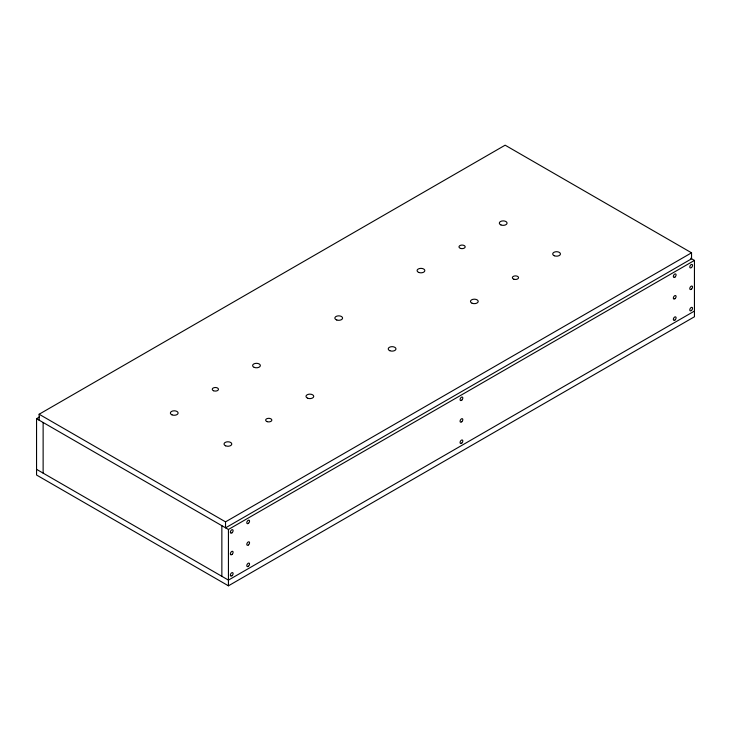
<?xml version="1.0" encoding="UTF-8"?>
<svg xmlns="http://www.w3.org/2000/svg" width="731" height="731" viewBox="0 0 731 731"><rect width="100%" height="100%" fill="white"/><g stroke="black" fill="none" stroke-linecap="round" stroke-linejoin="round"><path stroke-width="1.1" d="M39.127 420.252L39.127 414.239L505.139 145.186L691.544 252.807L691.544 258.82L225.532 527.873L225.532 521.861L691.544 252.807M690.694 258.244L694.45 260.419L694.45 316.761L228.438 585.814L36.55 475.022L36.55 418.68L39.511 416.972M36.55 418.68L228.438 529.472L694.45 260.419M694.45 311.068L228.438 580.112L36.55 469.329M39.127 414.239L225.532 521.861M228.438 529.472L228.438 585.814M221.858 525.671L221.858 576.311M43.129 422.481L43.129 473.131M461.8 400.122A1.937 1.115 -60 0 0 462.412 397.116A1.937 1.115 -60 0 0 460.119 399.153A1.937 1.115 -60 0 0 461.8 400.122M461.8 443.059A1.937 1.115 -60 0 0 462.412 440.053A1.937 1.115 -60 0 0 460.119 442.091A1.937 1.115 -60 0 0 461.8 443.059M461.8 421.75A1.937 1.115 -60 0 0 462.412 418.753A1.937 1.115 -60 0 0 460.119 420.782A1.937 1.115 -60 0 0 461.8 421.75M232.083 554.381A1.937 1.115 -60 0 0 232.696 551.375A1.937 1.115 -60 0 0 230.402 553.413A1.937 1.115 -60 0 0 232.083 554.381M232.083 575.681A1.937 1.115 -60 0 0 232.696 572.684A1.937 1.115 -60 0 0 230.402 574.712A1.937 1.115 -60 0 0 232.083 575.681M232.083 532.753A1.937 1.115 -60 0 0 232.696 529.747A1.937 1.115 -60 0 0 230.402 531.775A1.937 1.115 -60 0 0 232.083 532.753M248.531 544.887A1.937 1.115 -60 0 0 249.143 541.881A1.937 1.115 -60 0 0 246.85 543.919A1.937 1.115 -60 0 0 248.531 544.887M248.531 566.187A1.937 1.115 -60 0 0 249.143 563.19A1.937 1.115 -60 0 0 246.85 565.218A1.937 1.115 -60 0 0 248.531 566.187M248.531 523.25A1.937 1.115 -60 0 0 249.143 520.253A1.937 1.115 -60 0 0 246.85 522.281A1.937 1.115 -60 0 0 248.531 523.25M691.517 289.129A1.937 1.115 -60 0 0 692.129 286.123A1.937 1.115 -60 0 0 689.836 288.16A1.937 1.115 -60 0 0 691.517 289.129M691.517 310.428A1.937 1.115 -60 0 0 692.129 307.431A1.937 1.115 -60 0 0 689.836 309.46A1.937 1.115 -60 0 0 691.517 310.428M691.517 267.5A1.937 1.115 -60 0 0 692.129 264.494A1.937 1.115 -60 0 0 689.836 266.532A1.937 1.115 -60 0 0 691.517 267.5M675.069 298.623A1.937 1.115 -60 0 0 675.682 295.626A1.937 1.115 -60 0 0 673.388 297.654A1.937 1.115 -60 0 0 675.069 298.623M675.069 319.931A1.937 1.115 -60 0 0 675.682 316.925A1.937 1.115 -60 0 0 673.388 318.963A1.937 1.115 -60 0 0 675.069 319.931M675.069 276.994A1.937 1.115 -60 0 0 675.682 273.988A1.937 1.115 -60 0 0 673.388 276.026A1.937 1.115 -60 0 0 675.069 276.994M513.902 279.224A3.098 1.791 0 0 0 518.553 277.67A3.098 1.791 0 0 0 513.902 276.126A3.098 1.791 0 0 0 513.902 279.224M460.521 248.403A3.098 1.791 0 0 0 465.181 246.859A3.098 1.791 0 0 0 460.521 245.305A3.098 1.791 0 0 0 460.521 248.403M267.19 421.659A3.098 1.791 0 0 0 271.841 420.115A3.098 1.791 0 0 0 267.19 418.561A3.098 1.791 0 0 0 267.19 421.659M213.543 390.747A3.098 1.791 0 0 0 218.45 389.477A3.098 1.791 0 0 0 214.101 387.658A3.098 1.791 0 0 0 213.543 390.747M336.781 320.014A3.874 2.239 0 0 0 342.592 318.076A3.874 2.239 0 0 0 336.781 316.139A3.874 2.239 0 0 0 336.781 320.014M554.299 255.749A3.874 2.239 0 0 0 560.43 254.169A3.874 2.239 0 0 0 554.993 251.893A3.874 2.239 0 0 0 554.299 255.749M418.68 272.407A3.874 2.239 0 0 0 424.812 270.826A3.874 2.239 0 0 0 419.375 268.551A3.874 2.239 0 0 0 418.68 272.407M389.824 350.706A3.874 2.239 0 0 0 395.955 349.126A3.874 2.239 0 0 0 390.518 346.85A3.874 2.239 0 0 0 389.824 350.706M472.062 303.228A3.874 2.239 0 0 0 478.193 301.647A3.874 2.239 0 0 0 472.756 299.372A3.874 2.239 0 0 0 472.062 303.228M254.205 367.364A3.874 2.239 0 0 0 260.337 365.783A3.874 2.239 0 0 0 254.9 363.508A3.874 2.239 0 0 0 254.205 367.364M171.968 414.842A3.874 2.239 0 0 0 178.099 413.262A3.874 2.239 0 0 0 172.662 410.986A3.874 2.239 0 0 0 171.968 414.842M307.587 398.185A3.874 2.239 0 0 0 313.718 396.604A3.874 2.239 0 0 0 308.281 394.329A3.874 2.239 0 0 0 307.587 398.185M225.632 445.828A3.874 2.239 0 0 0 231.764 444.247A3.874 2.239 0 0 0 226.327 441.972A3.874 2.239 0 0 0 225.632 445.828M500.918 224.929A3.874 2.239 0 0 0 507.049 223.348A3.874 2.239 0 0 0 501.612 221.073A3.874 2.239 0 0 0 500.918 224.929"/></g></svg>
